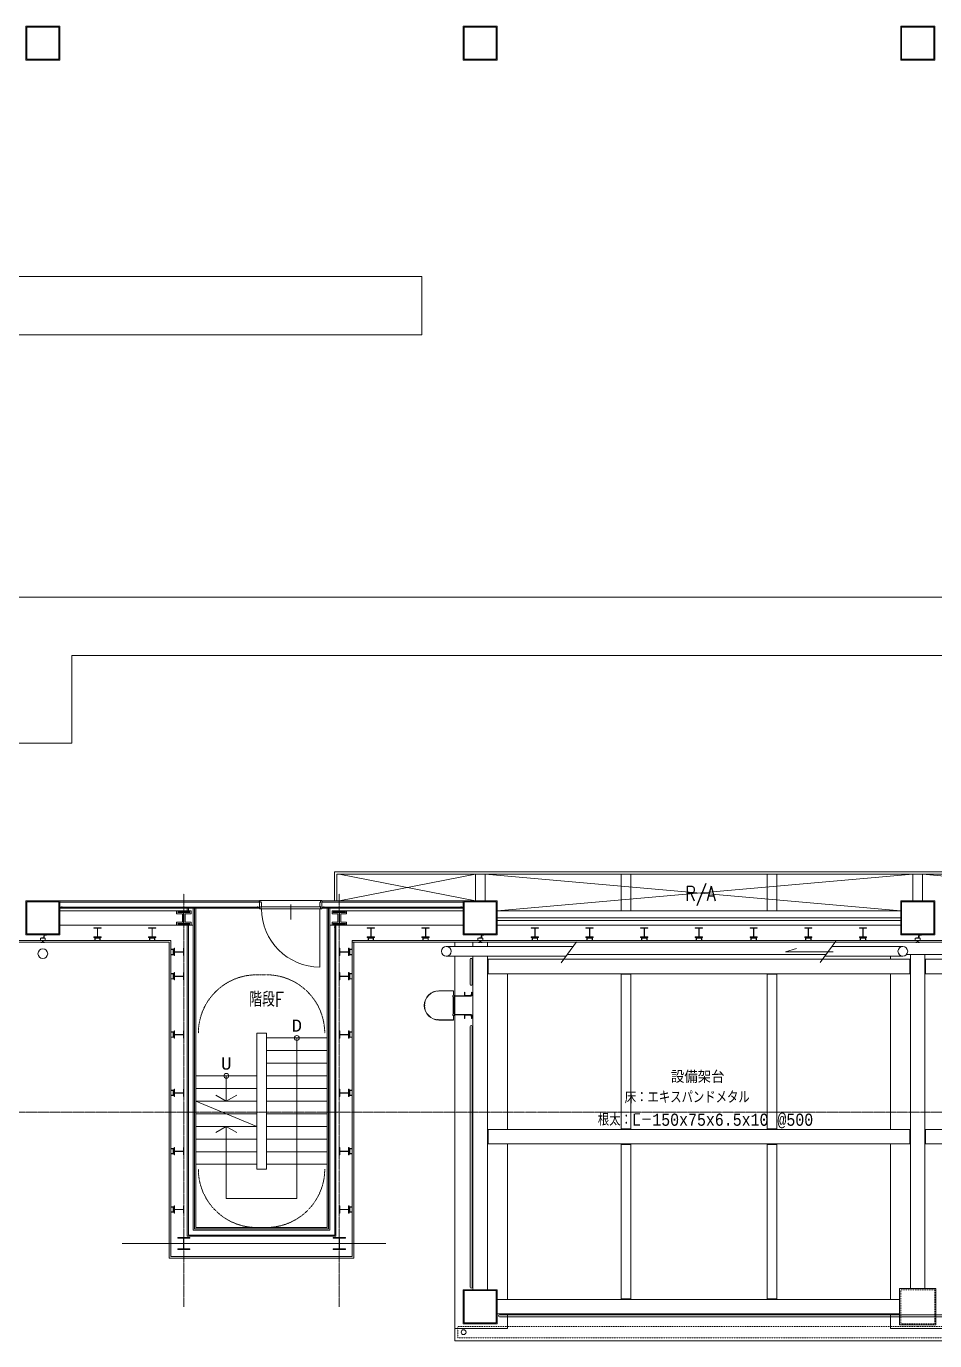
# Model space of a CAD drawing. Extents: x 225000 to 2157367, y 208400 to 840900.
# Drawn here: x 354586 to 373276, y 372502 to 399552 of the extents above; entities that cross this region are included whole.
import ezdxf
from ezdxf.enums import TextEntityAlignment as Align

# ---------------------------------------------------------------- set-up
doc = ezdxf.new("R2010")
doc.units = 0
doc.header["$LTSCALE"] = 10
for name, pattern in [('Data Center Layout_L20$0$CENTER', [2, 1.25, -0.25, 0.25, -0.25]), ('Data Center Layout_L20$0$DOTK1', [0.1, 0.05, -0.05]), ('Data Center Layout_L20$0$HIDDENK2', [0.5, 0.25, -0.25])]:
    doc.linetypes.add(name, pattern=pattern)
for name, color, linetype, lineweight in [('Data Center Layout_L20$0$ARC', 252, 'Continuous', 0), ('Data Center Layout_L20$0$K-SIN', 252, 'Data Center Layout_L20$0$CENTER', 9), ('Data Center Layout_L20$0$SUGATA3', 252, 'Continuous', 0)]:
    doc.layers.add(name, color=color, linetype=linetype, lineweight=lineweight)
doc.styles.add('Data Center Layout_L20$0$ATS', font='monotxt', dxfattribs={"bigfont": 'BIGFONT'})
doc.styles.add('Data Center Layout_L20$0$ROMS', font='ROMANS.shx', dxfattribs={"bigfont": 'bigfont.shx'})

# ---------------------------------------------------------------- blocks, each defined once
blk = doc.blocks.new('Data Center Layout_L20')
at = {"layer": 'Data Center Layout_L20$0$ARC'}
for p, q in [((360925.59, 182152.31), (360925.59, 181552.31)), ((402925.59, 182152.31), (360925.59, 182152.31)), ((360975.59, 182102.31), (360975.59, 181552.31)), ((360975.59, 182102.31), (402875.59, 182102.31)), ((363825.59, 181552.31), (361025.59, 182102.31)), ((363825.59, 182102.31), (361025.59, 181552.31)), ((364025.59, 182102.31), (372575.59, 181352.31)), ((364275.59, 181352.31), (372825.59, 182102.31)), ((373025.59, 182102.31), (381575.59, 181352.31)), ((359385.59, 181552.31), (355275.59, 181552.31)), ((359385.59, 181527.31), (355275.59, 181527.31)), ((359410.59, 181562.31), (360640.59, 181562.31)), ((360665.59, 181552.31), (363575.59, 181552.31)), ((360665.59, 181527.31), (363575.59, 181527.31)), ((360975.59, 181552.31), (361025.59, 181552.31)), ((359385.59, 181427.31), (355275.59, 181427.31)), ((359385.59, 181402.31), (355275.59, 181402.31)), ((355275.59, 181352.31), (357979.59, 181352.31)), ((357895.59, 181402.31), (357895.59, 181352.31)), ((357920.59, 181402.31), (357920.59, 181352.31)), ((358020.59, 181402.31), (358020.59, 174777.31)), ((358045.59, 181402.31), (358045.59, 174802.31)), ((360665.59, 181427.31), (363575.59, 181427.31)), ((360665.59, 181402.31), (363575.59, 181402.31)), ((360805.59, 174802.31), (360805.59, 181402.31)), ((360830.59, 181402.31), (360830.59, 174777.31)), ((360884.12, 181352.31), (363575.59, 181352.31)), ((372575.59, 181352.31), (364275.59, 181352.31)), ((355275.59, 181052.31), (357979.59, 181052.31)), ((357895.59, 181052.31), (357895.59, 174652.31)), ((357920.59, 181052.31), (357920.59, 174677.31)), ((360884.12, 181052.31), (363575.59, 181052.31)), ((360930.59, 181052.31), (360930.59, 174677.31)), ((360955.59, 181052.31), (360955.59, 174652.31)), ((364275.59, 181152.31), (372575.59, 181152.31)), ((372575.59, 181052.31), (364275.59, 181052.31)), ((307290.59, 180737.31), (357560.59, 180737.31)), ((357525.59, 180702.31), (307325.59, 180702.31)), ((357525.59, 174202.31), (357525.59, 180702.31)), ((357560.59, 174237.31), (357560.59, 180737.31)), ((361290.59, 174237.31), (361290.59, 180737.31)), ((384880.59, 180737.31), (361290.59, 180737.31)), ((384880.59, 180702.31), (361290.59, 180702.31)), ((361325.59, 174202.31), (361325.59, 180702.31)), ((363775.59, 180702.31), (363775.59, 180615.63)), ((364075.59, 180702.31), (364075.59, 180615.63)), ((365906.79, 180712.78), (365588.79, 180275.78)), ((371238.85, 180725.22), (370920.85, 180288.22)), ((365836.1, 180615.63), (363225.52, 180615.63)), ((370204.85, 180507.65), (370434.85, 180571.65)), ((371186.85, 180507.65), (370204.85, 180507.65)), ((372619.81, 180615.63), (371159.1, 180615.63)), ((372775.59, 180452.31), (372775.59, 173577.31)), ((373075.59, 180452.31), (373075.59, 173577.31)), ((365690.43, 180415.63), (363225.52, 180415.63)), ((363716.74, 180349.47), (363716.74, 179837.58)), ((363759.44, 180349.47), (363759.44, 179837.58)), ((363775.59, 180415.63), (363775.59, 173552.31)), ((364075.59, 180415.63), (364075.59, 173552.31)), ((372619.81, 180415.63), (371013.56, 180415.63)), ((363716.74, 178967.03), (363716.74, 173602.31)), ((363759.44, 178967.03), (363759.44, 173602.31)), ((367109.99, 177171.35), (367211.16, 177171.35)), ((358020.59, 174777.31), (360830.59, 174777.31)), ((358045.59, 174802.31), (360805.59, 174802.31)), ((357895.59, 174652.31), (360955.59, 174652.31)), ((357920.59, 174677.31), (360930.59, 174677.31)), ((361325.59, 174202.31), (357525.59, 174202.31)), ((361290.59, 174237.31), (357560.59, 174237.31)), ((364275.59, 173352.31), (372550.59, 173352.31)), ((364275.59, 173052.31), (372550.59, 173052.31)), ((364319.55, 173036.16), (407276.74, 173036.16)), ((364319.55, 172993.46), (407294.44, 172993.46))]:
    blk.add_line(p, q, dxfattribs=at)
at = {"layer": 'Data Center Layout_L20$0$ARC', "linetype": 'Continuous'}
for p, q in [((360025.59, 181173.31), (360025.59, 181477.31)), ((360625.59, 180192.31), (360625.59, 181392.31)), ((364275.59, 181202.31), (372575.59, 181202.31)), ((363043.59, 179695.31), (363043.59, 179699.81)), ((363043.59, 179695.31), (363057.59, 179695.31)), ((363057.59, 179695.31), (363057.59, 179699.81)), ((362778.17, 179409.31), (362782.59, 179409.31)), ((362778.17, 179395.31), (362782.59, 179395.31)), ((362782.59, 179395.31), (362782.59, 179409.31)), ((363043.59, 179104.81), (363043.59, 179109.31)), ((363043.59, 179109.31), (363057.59, 179109.31)), ((363057.59, 179104.81), (363057.59, 179109.31))]:
    blk.add_line(p, q, dxfattribs=at)
at = {"layer": 'Data Center Layout_L20$0$ARC', "linetype": 'Data Center Layout_L20$0$DOTK1'}
for p, q in [((363465.63, 172792.31), (363465.63, 172562.31)), ((372925.59, 172792.31), (363465.63, 172792.31)), ((372925.59, 172792.31), (382385.54, 172792.31)), ((363465.63, 172562.31), (372925.59, 172562.31)), ((382385.54, 172562.31), (372925.59, 172562.31))]:
    blk.add_line(p, q, dxfattribs=at)
at = {"layer": 'Data Center Layout_L20$0$ARC'}
for points in [[(354575.59, 198852.31), (354575.59, 199552.31), (355275.59, 199552.31), (355275.59, 198852.31)], [(354595.59, 198872.31), (354595.59, 199532.31), (355255.59, 199532.31), (355255.59, 198872.31)], [(363575.59, 198852.31), (363575.59, 199552.31), (364275.59, 199552.31), (364275.59, 198852.31)], [(363595.59, 198872.31), (363595.59, 199532.31), (364255.59, 199532.31), (364255.59, 198872.31)], [(372575.59, 198852.31), (372575.59, 199552.31), (373275.59, 199552.31), (373275.59, 198852.31)], [(372595.59, 198872.31), (372595.59, 199532.31), (373255.59, 199532.31), (373255.59, 198872.31)], [(344125.59, 193202.31), (362725.59, 193202.31), (362725.59, 194402.31), (344125.59, 194402.31)], [(336325.59, 186602.31), (336325.59, 187802.31), (374725.59, 187802.31), (374725.59, 186602.31), (355525.59, 186602.31), (355525.59, 184802.31), (350725.59, 184802.31), (350725.59, 186602.31)], [(363825.59, 182102.31), (364025.59, 182102.31), (364025.59, 181552.31), (363825.59, 181552.31)], [(366825.59, 182102.31), (367025.59, 182102.31), (367025.59, 181352.31), (366825.59, 181352.31)], [(369825.59, 182102.31), (370025.59, 182102.31), (370025.59, 181352.31), (369825.59, 181352.31)], [(372825.59, 182102.31), (373025.59, 182102.31), (373025.59, 181552.31), (372825.59, 181552.31)], [(354575.59, 180852.31), (354575.59, 181552.31), (355275.59, 181552.31), (355275.59, 180852.31)], [(354595.59, 180872.31), (354595.59, 181532.31), (355255.59, 181532.31), (355255.59, 180872.31)], [(363575.59, 180852.31), (363575.59, 181552.31), (364275.59, 181552.31), (364275.59, 180852.31)], [(363595.59, 180872.31), (363595.59, 181532.31), (364255.59, 181532.31), (364255.59, 180872.31)], [(372575.59, 180852.31), (372575.59, 181552.31), (373275.59, 181552.31), (373275.59, 180852.31)], [(372595.59, 180872.31), (372595.59, 181532.31), (373255.59, 181532.31), (373255.59, 180872.31)], [(357675.59, 181052.31), (357975.59, 181052.31), (357975.59, 181116.31), (357855.09, 181116.31), (357855.09, 181288.31), (357975.59, 181288.31), (357975.59, 181352.31), (357675.59, 181352.31), (357675.59, 181288.31), (357796.09, 181288.31), (357796.09, 181116.31), (357675.59, 181116.31)], [(357700.59, 181077.31), (357950.59, 181077.31), (357950.59, 181091.31), (357830.09, 181091.31), (357830.09, 181313.31), (357950.59, 181313.31), (357950.59, 181327.31), (357700.59, 181327.31), (357700.59, 181313.31), (357821.09, 181313.31), (357821.09, 181091.31), (357700.59, 181091.31)], [(360635.59, 181392.31), (359415.59, 181392.31), (359415.59, 181432.31), (360635.59, 181432.31)], [(360875.59, 181052.31), (361175.59, 181052.31), (361175.59, 181116.31), (361055.09, 181116.31), (361055.09, 181288.31), (361175.59, 181288.31), (361175.59, 181352.31), (360875.59, 181352.31), (360875.59, 181288.31), (360996.09, 181288.31), (360996.09, 181116.31), (360875.59, 181116.31)], [(360900.59, 181327.31), (361150.59, 181327.31), (361150.59, 181313.31), (361030.09, 181313.31), (361030.09, 181091.31), (361150.59, 181091.31), (361150.59, 181077.31), (360900.59, 181077.31), (360900.59, 181091.31), (361021.09, 181091.31), (361021.09, 181313.31), (360900.59, 181313.31)], [(356125.59, 180802.31), (355975.59, 180802.31), (355975.59, 180811.31), (356047.59, 180811.31), (356047.59, 180993.31), (355975.59, 180993.31), (355975.59, 181002.31), (356125.59, 181002.31), (356125.59, 180993.31), (356053.59, 180993.31), (356053.59, 180811.31), (356125.59, 180811.31)], [(357250.59, 180802.31), (357100.59, 180802.31), (357100.59, 180811.31), (357172.59, 180811.31), (357172.59, 180993.31), (357100.59, 180993.31), (357100.59, 181002.31), (357250.59, 181002.31), (357250.59, 180993.31), (357178.59, 180993.31), (357178.59, 180811.31), (357250.59, 180811.31)], [(361750.59, 180802.31), (361600.59, 180802.31), (361600.59, 180811.31), (361672.59, 180811.31), (361672.59, 180993.31), (361600.59, 180993.31), (361600.59, 181002.31), (361750.59, 181002.31), (361750.59, 180993.31), (361678.59, 180993.31), (361678.59, 180811.31), (361750.59, 180811.31)], [(362875.59, 180802.31), (362725.59, 180802.31), (362725.59, 180811.31), (362797.59, 180811.31), (362797.59, 180993.31), (362725.59, 180993.31), (362725.59, 181002.31), (362875.59, 181002.31), (362875.59, 180993.31), (362803.59, 180993.31), (362803.59, 180811.31), (362875.59, 180811.31)], [(364975.59, 180802.31), (365125.59, 180802.31), (365125.59, 180811.31), (365053.59, 180811.31), (365053.59, 180993.31), (365125.59, 180993.31), (365125.59, 181002.31), (364975.59, 181002.31), (364975.59, 180993.31), (365047.59, 180993.31), (365047.59, 180811.31), (364975.59, 180811.31)], [(366100.59, 180802.31), (366250.59, 180802.31), (366250.59, 180811.31), (366178.59, 180811.31), (366178.59, 180993.31), (366250.59, 180993.31), (366250.59, 181002.31), (366100.59, 181002.31), (366100.59, 180993.31), (366172.59, 180993.31), (366172.59, 180811.31), (366100.59, 180811.31)], [(367225.59, 180802.31), (367375.59, 180802.31), (367375.59, 180811.31), (367303.59, 180811.31), (367303.59, 180993.31), (367375.59, 180993.31), (367375.59, 181002.31), (367225.59, 181002.31), (367225.59, 180993.31), (367297.59, 180993.31), (367297.59, 180811.31), (367225.59, 180811.31)], [(368350.59, 180802.31), (368500.59, 180802.31), (368500.59, 180811.31), (368428.59, 180811.31), (368428.59, 180993.31), (368500.59, 180993.31), (368500.59, 181002.31), (368350.59, 181002.31), (368350.59, 180993.31), (368422.59, 180993.31), (368422.59, 180811.31), (368350.59, 180811.31)], [(369475.59, 180802.31), (369625.59, 180802.31), (369625.59, 180811.31), (369553.59, 180811.31), (369553.59, 180993.31), (369625.59, 180993.31), (369625.59, 181002.31), (369475.59, 181002.31), (369475.59, 180993.31), (369547.59, 180993.31), (369547.59, 180811.31), (369475.59, 180811.31)], [(370600.59, 180802.31), (370750.59, 180802.31), (370750.59, 180811.31), (370678.59, 180811.31), (370678.59, 180993.31), (370750.59, 180993.31), (370750.59, 181002.31), (370600.59, 181002.31), (370600.59, 180993.31), (370672.59, 180993.31), (370672.59, 180811.31), (370600.59, 180811.31)], [(371725.59, 180802.31), (371875.59, 180802.31), (371875.59, 180811.31), (371803.59, 180811.31), (371803.59, 180993.31), (371875.59, 180993.31), (371875.59, 181002.31), (371725.59, 181002.31), (371725.59, 180993.31), (371797.59, 180993.31), (371797.59, 180811.31), (371725.59, 180811.31)], [(354875.59, 180787.31), (354975.59, 180787.31), (354975.59, 180737.31), (354875.59, 180737.31)], [(354900.59, 180787.31), (354950.59, 180787.31), (354950.59, 180837.31), (354944.59, 180837.31), (354944.59, 180793.31), (354900.59, 180793.31)], [(354915.59, 180702.31), (354935.59, 180702.31), (354935.59, 180737.31), (354915.59, 180737.31)], [(354950.59, 180802.31), (354950.59, 180852.31), (355000.59, 180852.31), (355000.59, 180846.31), (354956.59, 180846.31), (354956.59, 180802.31)], [(355994.59, 180752.31), (355994.59, 180802.31), (356044.59, 180802.31), (356044.59, 180796.31), (356000.59, 180796.31), (356000.59, 180752.31)], [(356100.59, 180787.31), (356000.59, 180787.31), (356000.59, 180737.31), (356100.59, 180737.31)], [(356106.59, 180752.31), (356106.59, 180802.31), (356056.59, 180802.31), (356056.59, 180796.31), (356100.59, 180796.31), (356100.59, 180752.31)], [(357119.59, 180752.31), (357119.59, 180802.31), (357169.59, 180802.31), (357169.59, 180796.31), (357125.59, 180796.31), (357125.59, 180752.31)], [(357225.59, 180787.31), (357125.59, 180787.31), (357125.59, 180737.31), (357225.59, 180737.31)], [(357231.59, 180752.31), (357231.59, 180802.31), (357181.59, 180802.31), (357181.59, 180796.31), (357225.59, 180796.31), (357225.59, 180752.31)], [(361619.59, 180752.31), (361619.59, 180802.31), (361669.59, 180802.31), (361669.59, 180796.31), (361625.59, 180796.31), (361625.59, 180752.31)], [(361725.59, 180787.31), (361625.59, 180787.31), (361625.59, 180737.31), (361725.59, 180737.31)], [(361731.59, 180752.31), (361731.59, 180802.31), (361681.59, 180802.31), (361681.59, 180796.31), (361725.59, 180796.31), (361725.59, 180752.31)], [(362744.59, 180752.31), (362744.59, 180802.31), (362794.59, 180802.31), (362794.59, 180796.31), (362750.59, 180796.31), (362750.59, 180752.31)], [(362850.59, 180787.31), (362750.59, 180787.31), (362750.59, 180737.31), (362850.59, 180737.31)], [(362856.59, 180752.31), (362856.59, 180802.31), (362806.59, 180802.31), (362806.59, 180796.31), (362850.59, 180796.31), (362850.59, 180752.31)], [(363875.59, 180787.31), (363975.59, 180787.31), (363975.59, 180737.31), (363875.59, 180737.31)], [(363900.59, 180787.31), (363950.59, 180787.31), (363950.59, 180837.31), (363944.59, 180837.31), (363944.59, 180793.31), (363900.59, 180793.31)], [(363915.59, 180702.31), (363935.59, 180702.31), (363935.59, 180737.31), (363915.59, 180737.31)], [(363950.59, 180802.31), (363950.59, 180852.31), (364000.59, 180852.31), (364000.59, 180846.31), (363956.59, 180846.31), (363956.59, 180802.31)], [(364994.59, 180752.31), (364994.59, 180802.31), (365044.59, 180802.31), (365044.59, 180796.31), (365000.59, 180796.31), (365000.59, 180752.31)], [(365000.59, 180787.31), (365100.59, 180787.31), (365100.59, 180737.31), (365000.59, 180737.31)], [(365106.59, 180752.31), (365106.59, 180802.31), (365056.59, 180802.31), (365056.59, 180796.31), (365100.59, 180796.31), (365100.59, 180752.31)], [(366119.59, 180752.31), (366119.59, 180802.31), (366169.59, 180802.31), (366169.59, 180796.31), (366125.59, 180796.31), (366125.59, 180752.31)], [(366125.59, 180787.31), (366225.59, 180787.31), (366225.59, 180737.31), (366125.59, 180737.31)], [(366231.59, 180752.31), (366231.59, 180802.31), (366181.59, 180802.31), (366181.59, 180796.31), (366225.59, 180796.31), (366225.59, 180752.31)], [(367244.59, 180752.31), (367244.59, 180802.31), (367294.59, 180802.31), (367294.59, 180796.31), (367250.59, 180796.31), (367250.59, 180752.31)], [(367250.59, 180787.31), (367350.59, 180787.31), (367350.59, 180737.31), (367250.59, 180737.31)], [(367356.59, 180752.31), (367356.59, 180802.31), (367306.59, 180802.31), (367306.59, 180796.31), (367350.59, 180796.31), (367350.59, 180752.31)], [(368369.59, 180752.31), (368369.59, 180802.31), (368419.59, 180802.31), (368419.59, 180796.31), (368375.59, 180796.31), (368375.59, 180752.31)], [(368375.59, 180787.31), (368475.59, 180787.31), (368475.59, 180737.31), (368375.59, 180737.31)], [(368481.59, 180752.31), (368481.59, 180802.31), (368431.59, 180802.31), (368431.59, 180796.31), (368475.59, 180796.31), (368475.59, 180752.31)], [(369494.59, 180752.31), (369494.59, 180802.31), (369544.59, 180802.31), (369544.59, 180796.31), (369500.59, 180796.31), (369500.59, 180752.31)], [(369500.59, 180787.31), (369600.59, 180787.31), (369600.59, 180737.31), (369500.59, 180737.31)], [(369606.59, 180752.31), (369606.59, 180802.31), (369556.59, 180802.31), (369556.59, 180796.31), (369600.59, 180796.31), (369600.59, 180752.31)], [(370619.59, 180752.31), (370619.59, 180802.31), (370669.59, 180802.31), (370669.59, 180796.31), (370625.59, 180796.31), (370625.59, 180752.31)], [(370625.59, 180787.31), (370725.59, 180787.31), (370725.59, 180737.31), (370625.59, 180737.31)], [(370731.59, 180752.31), (370731.59, 180802.31), (370681.59, 180802.31), (370681.59, 180796.31), (370725.59, 180796.31), (370725.59, 180752.31)], [(371744.59, 180752.31), (371744.59, 180802.31), (371794.59, 180802.31), (371794.59, 180796.31), (371750.59, 180796.31), (371750.59, 180752.31)], [(371750.59, 180787.31), (371850.59, 180787.31), (371850.59, 180737.31), (371750.59, 180737.31)], [(371856.59, 180752.31), (371856.59, 180802.31), (371806.59, 180802.31), (371806.59, 180796.31), (371850.59, 180796.31), (371850.59, 180752.31)], [(372875.59, 180787.31), (372975.59, 180787.31), (372975.59, 180737.31), (372875.59, 180737.31)], [(372900.59, 180787.31), (372950.59, 180787.31), (372950.59, 180837.31), (372944.59, 180837.31), (372944.59, 180793.31), (372900.59, 180793.31)], [(372915.59, 180702.31), (372935.59, 180702.31), (372935.59, 180737.31), (372915.59, 180737.31)], [(372950.59, 180802.31), (372950.59, 180852.31), (373000.59, 180852.31), (373000.59, 180846.31), (372956.59, 180846.31), (372956.59, 180802.31)], [(357610.59, 180452.31), (357610.59, 180552.31), (357560.59, 180552.31), (357560.59, 180452.31)], [(357575.59, 180558.31), (357625.59, 180558.31), (357625.59, 180508.31), (357619.59, 180508.31), (357619.59, 180552.31), (357575.59, 180552.31)], [(357575.59, 180446.31), (357625.59, 180446.31), (357625.59, 180496.31), (357619.59, 180496.31), (357619.59, 180452.31), (357575.59, 180452.31)], [(357625.59, 180427.31), (357625.59, 180577.31), (357634.59, 180577.31), (357634.59, 180505.31), (357816.59, 180505.31), (357816.59, 180577.31), (357825.59, 180577.31), (357825.59, 180427.31), (357816.59, 180427.31), (357816.59, 180499.31), (357634.59, 180499.31), (357634.59, 180427.31)], [(361225.59, 180427.31), (361225.59, 180577.31), (361216.59, 180577.31), (361216.59, 180505.31), (361034.59, 180505.31), (361034.59, 180577.31), (361025.59, 180577.31), (361025.59, 180427.31), (361034.59, 180427.31), (361034.59, 180499.31), (361216.59, 180499.31), (361216.59, 180427.31)], [(361275.59, 180558.31), (361225.59, 180558.31), (361225.59, 180508.31), (361231.59, 180508.31), (361231.59, 180552.31), (361275.59, 180552.31)], [(361275.59, 180446.31), (361225.59, 180446.31), (361225.59, 180496.31), (361231.59, 180496.31), (361231.59, 180452.31), (361275.59, 180452.31)], [(361240.59, 180452.31), (361240.59, 180552.31), (361290.59, 180552.31), (361290.59, 180452.31)], [(364085.59, 180352.31), (372765.59, 180352.31), (372765.59, 180052.31), (364085.59, 180052.31)], [(373085.59, 180352.31), (381765.59, 180352.31), (381765.59, 180052.31), (373085.59, 180052.31)], [(357610.59, 179952.31), (357610.59, 180052.31), (357560.59, 180052.31), (357560.59, 179952.31)], [(357575.59, 180058.31), (357625.59, 180058.31), (357625.59, 180008.31), (357619.59, 180008.31), (357619.59, 180052.31), (357575.59, 180052.31)], [(357575.59, 179946.31), (357625.59, 179946.31), (357625.59, 179996.31), (357619.59, 179996.31), (357619.59, 179952.31), (357575.59, 179952.31)], [(357625.59, 179927.31), (357625.59, 180077.31), (357634.59, 180077.31), (357634.59, 180005.31), (357816.59, 180005.31), (357816.59, 180077.31), (357825.59, 180077.31), (357825.59, 179927.31), (357816.59, 179927.31), (357816.59, 179999.31), (357634.59, 179999.31), (357634.59, 179927.31)], [(361225.59, 179927.31), (361225.59, 180077.31), (361216.59, 180077.31), (361216.59, 180005.31), (361034.59, 180005.31), (361034.59, 180077.31), (361025.59, 180077.31), (361025.59, 179927.31), (361034.59, 179927.31), (361034.59, 179999.31), (361216.59, 179999.31), (361216.59, 179927.31)], [(361275.59, 180058.31), (361225.59, 180058.31), (361225.59, 180008.31), (361231.59, 180008.31), (361231.59, 180052.31), (361275.59, 180052.31)], [(361275.59, 179946.31), (361225.59, 179946.31), (361225.59, 179996.31), (361231.59, 179996.31), (361231.59, 179952.31), (361275.59, 179952.31)], [(361240.59, 179952.31), (361240.59, 180052.31), (361290.59, 180052.31), (361290.59, 179952.31)], [(366825.59, 180042.31), (367025.59, 180042.31), (367025.59, 176862.31), (366825.59, 176862.31)], [(369825.59, 180042.31), (370025.59, 180042.31), (370025.59, 176862.31), (369825.59, 176862.31)], [(357610.59, 178752.31), (357610.59, 178852.31), (357560.59, 178852.31), (357560.59, 178752.31)], [(357575.59, 178858.31), (357625.59, 178858.31), (357625.59, 178808.31), (357619.59, 178808.31), (357619.59, 178852.31), (357575.59, 178852.31)], [(357625.59, 178727.31), (357625.59, 178877.31), (357634.59, 178877.31), (357634.59, 178805.31), (357816.59, 178805.31), (357816.59, 178877.31), (357825.59, 178877.31), (357825.59, 178727.31), (357816.59, 178727.31), (357816.59, 178799.31), (357634.59, 178799.31), (357634.59, 178727.31)], [(361225.59, 178727.31), (361225.59, 178877.31), (361216.59, 178877.31), (361216.59, 178805.31), (361034.59, 178805.31), (361034.59, 178877.31), (361025.59, 178877.31), (361025.59, 178727.31), (361034.59, 178727.31), (361034.59, 178799.31), (361216.59, 178799.31), (361216.59, 178727.31)], [(361275.59, 178858.31), (361225.59, 178858.31), (361225.59, 178808.31), (361231.59, 178808.31), (361231.59, 178852.31), (361275.59, 178852.31)], [(361240.59, 178752.31), (361240.59, 178852.31), (361290.59, 178852.31), (361290.59, 178752.31)], [(357575.59, 178746.31), (357625.59, 178746.31), (357625.59, 178796.31), (357619.59, 178796.31), (357619.59, 178752.31), (357575.59, 178752.31)], [(361275.59, 178746.31), (361225.59, 178746.31), (361225.59, 178796.31), (361231.59, 178796.31), (361231.59, 178752.31), (361275.59, 178752.31)], [(357610.59, 177552.31), (357610.59, 177652.31), (357560.59, 177652.31), (357560.59, 177552.31)], [(357575.59, 177658.31), (357625.59, 177658.31), (357625.59, 177608.31), (357619.59, 177608.31), (357619.59, 177652.31), (357575.59, 177652.31)], [(357575.59, 177546.31), (357625.59, 177546.31), (357625.59, 177596.31), (357619.59, 177596.31), (357619.59, 177552.31), (357575.59, 177552.31)], [(357625.59, 177527.31), (357625.59, 177677.31), (357634.59, 177677.31), (357634.59, 177605.31), (357816.59, 177605.31), (357816.59, 177677.31), (357825.59, 177677.31), (357825.59, 177527.31), (357816.59, 177527.31), (357816.59, 177599.31), (357634.59, 177599.31), (357634.59, 177527.31)], [(361225.59, 177527.31), (361225.59, 177677.31), (361216.59, 177677.31), (361216.59, 177605.31), (361034.59, 177605.31), (361034.59, 177677.31), (361025.59, 177677.31), (361025.59, 177527.31), (361034.59, 177527.31), (361034.59, 177599.31), (361216.59, 177599.31), (361216.59, 177527.31)], [(361275.59, 177658.31), (361225.59, 177658.31), (361225.59, 177608.31), (361231.59, 177608.31), (361231.59, 177652.31), (361275.59, 177652.31)], [(361275.59, 177546.31), (361225.59, 177546.31), (361225.59, 177596.31), (361231.59, 177596.31), (361231.59, 177552.31), (361275.59, 177552.31)], [(361240.59, 177552.31), (361240.59, 177652.31), (361290.59, 177652.31), (361290.59, 177552.31)], [(364085.59, 176852.31), (372765.59, 176852.31), (372765.59, 176552.31), (364085.59, 176552.31)], [(373085.59, 176852.31), (381765.59, 176852.31), (381765.59, 176552.31), (373085.59, 176552.31)], [(357610.59, 176352.31), (357610.59, 176452.31), (357560.59, 176452.31), (357560.59, 176352.31)], [(357575.59, 176458.31), (357625.59, 176458.31), (357625.59, 176408.31), (357619.59, 176408.31), (357619.59, 176452.31), (357575.59, 176452.31)], [(357575.59, 176346.31), (357625.59, 176346.31), (357625.59, 176396.31), (357619.59, 176396.31), (357619.59, 176352.31), (357575.59, 176352.31)], [(357625.59, 176327.31), (357625.59, 176477.31), (357634.59, 176477.31), (357634.59, 176405.31), (357816.59, 176405.31), (357816.59, 176477.31), (357825.59, 176477.31), (357825.59, 176327.31), (357816.59, 176327.31), (357816.59, 176399.31), (357634.59, 176399.31), (357634.59, 176327.31)], [(361225.59, 176327.31), (361225.59, 176477.31), (361216.59, 176477.31), (361216.59, 176405.31), (361034.59, 176405.31), (361034.59, 176477.31), (361025.59, 176477.31), (361025.59, 176327.31), (361034.59, 176327.31), (361034.59, 176399.31), (361216.59, 176399.31), (361216.59, 176327.31)], [(361275.59, 176458.31), (361225.59, 176458.31), (361225.59, 176408.31), (361231.59, 176408.31), (361231.59, 176452.31), (361275.59, 176452.31)], [(361275.59, 176346.31), (361225.59, 176346.31), (361225.59, 176396.31), (361231.59, 176396.31), (361231.59, 176352.31), (361275.59, 176352.31)], [(361240.59, 176352.31), (361240.59, 176452.31), (361290.59, 176452.31), (361290.59, 176352.31)], [(366825.59, 173362.31), (367025.59, 173362.31), (367025.59, 176542.31), (366825.59, 176542.31)], [(369825.59, 173362.31), (370025.59, 173362.31), (370025.59, 176542.31), (369825.59, 176542.31)], [(357610.59, 175152.31), (357610.59, 175252.31), (357560.59, 175252.31), (357560.59, 175152.31)], [(357575.59, 175258.31), (357625.59, 175258.31), (357625.59, 175208.31), (357619.59, 175208.31), (357619.59, 175252.31), (357575.59, 175252.31)], [(357575.59, 175146.31), (357625.59, 175146.31), (357625.59, 175196.31), (357619.59, 175196.31), (357619.59, 175152.31), (357575.59, 175152.31)], [(357625.59, 175127.31), (357625.59, 175277.31), (357634.59, 175277.31), (357634.59, 175205.31), (357816.59, 175205.31), (357816.59, 175277.31), (357825.59, 175277.31), (357825.59, 175127.31), (357816.59, 175127.31), (357816.59, 175199.31), (357634.59, 175199.31), (357634.59, 175127.31)], [(361225.59, 175127.31), (361225.59, 175277.31), (361216.59, 175277.31), (361216.59, 175205.31), (361034.59, 175205.31), (361034.59, 175277.31), (361025.59, 175277.31), (361025.59, 175127.31), (361034.59, 175127.31), (361034.59, 175199.31), (361216.59, 175199.31), (361216.59, 175127.31)], [(361275.59, 175258.31), (361225.59, 175258.31), (361225.59, 175208.31), (361231.59, 175208.31), (361231.59, 175252.31), (361275.59, 175252.31)], [(361275.59, 175146.31), (361225.59, 175146.31), (361225.59, 175196.31), (361231.59, 175196.31), (361231.59, 175152.31), (361275.59, 175152.31)], [(361240.59, 175152.31), (361240.59, 175252.31), (361290.59, 175252.31), (361290.59, 175152.31)], [(357700.59, 174377.31), (357950.59, 174377.31), (357950.59, 174391.31), (357830.09, 174391.31), (357830.09, 174613.31), (357950.59, 174613.31), (357950.59, 174627.31), (357700.59, 174627.31), (357700.59, 174613.31), (357821.09, 174613.31), (357821.09, 174391.31), (357700.59, 174391.31)], [(360900.59, 174627.31), (361150.59, 174627.31), (361150.59, 174613.31), (361030.09, 174613.31), (361030.09, 174391.31), (361150.59, 174391.31), (361150.59, 174377.31), (360900.59, 174377.31), (360900.59, 174391.31), (361021.09, 174391.31), (361021.09, 174613.31), (360900.59, 174613.31)], [(363575.59, 172852.31), (363575.59, 173552.31), (364275.59, 173552.31), (364275.59, 172852.31)], [(363595.59, 172872.31), (363595.59, 173532.31), (364255.59, 173532.31), (364255.59, 172872.31)], [(372550.59, 172827.31), (372550.59, 173577.31), (373300.59, 173577.31), (373300.59, 172827.31)]]:
    blk.add_lwpolyline(points, close=True, dxfattribs=at)
for points in [[(355315.59, 181437.31), (355315.59, 181427.31), (355275.59, 181427.31), (355275.59, 181527.31), (355315.59, 181527.31), (355315.59, 181517.31)], [(359345.59, 181437.31), (359345.59, 181427.31), (359385.59, 181427.31), (359385.59, 181527.31), (359345.59, 181527.31), (359345.59, 181517.31)], [(359385.59, 181417.31), (359385.59, 181392.31), (359410.59, 181392.31), (359410.59, 181437.31), (359425.59, 181437.31), (359425.59, 181517.31), (359410.59, 181517.31), (359410.59, 181562.31), (359385.59, 181562.31), (359385.59, 181537.31)], [(360665.59, 181417.31), (360665.59, 181392.31), (360640.59, 181392.31), (360640.59, 181437.31), (360625.59, 181437.31), (360625.59, 181517.31), (360640.59, 181517.31), (360640.59, 181562.31), (360665.59, 181562.31), (360665.59, 181537.31)], [(360705.59, 181437.31), (360705.59, 181427.31), (360665.59, 181427.31), (360665.59, 181527.31), (360705.59, 181527.31), (360705.59, 181517.31)], [(363535.59, 181437.31), (363535.59, 181427.31), (363575.59, 181427.31), (363575.59, 181527.31), (363535.59, 181527.31), (363535.59, 181517.31)], [(358010.59, 181012.31), (358020.59, 181012.31), (358020.59, 181052.31), (357920.59, 181052.31), (357920.59, 181012.31), (357930.59, 181012.31)], [(360840.59, 181012.31), (360830.59, 181012.31), (360830.59, 181052.31), (360930.59, 181052.31), (360930.59, 181012.31), (360920.59, 181012.31)], [(354888.09, 180700.31), (354918.09, 180700.31), (354918.09, 180716.31), (354933.09, 180716.31), (354933.09, 180700.31), (354963.09, 180700.31)], [(363888.09, 180700.31), (363918.09, 180700.31), (363918.09, 180716.31), (363933.09, 180716.31), (363933.09, 180700.31), (363963.09, 180700.31)], [(372888.09, 180700.31), (372918.09, 180700.31), (372918.09, 180716.31), (372933.09, 180716.31), (372933.09, 180700.31), (372963.09, 180700.31)]]:
    blk.add_lwpolyline(points, dxfattribs=at)
for points in [[(359385.59, 181552.31), (359385.59, 181539.81), (359375.59, 181539.81), (359375.59, 181552.31, 0.78004585)], [(360665.59, 181552.31), (360665.59, 181539.81), (360675.59, 181539.81), (360675.59, 181552.31, -0.78004585)], [(363744.09, 179665.81), (363741.59, 179609.81, -0.41421356), (363735.59, 179603.81), (363615.59, 179603.81, -0.41421356), (363609.59, 179609.81), (363607.09, 179665.81, 0.41421356), (363600.59, 179672.31), (363600.59, 179597.31), (363750.59, 179597.31), (363750.59, 179672.31, 0.41421356)], [(363744.09, 179138.81), (363741.59, 179194.81, 0.41421356), (363735.59, 179200.81), (363615.59, 179200.81, 0.41421356), (363609.59, 179194.81), (363607.09, 179138.81, -0.41421356), (363600.59, 179132.31), (363600.59, 179207.31), (363750.59, 179207.31), (363750.59, 179132.31, -0.41421356)]]:
    blk.add_lwpolyline(points, format="xyb", close=True, dxfattribs=at)
at = {"layer": 'Data Center Layout_L20$0$ARC', "linetype": 'Data Center Layout_L20$0$DOTK1'}
blk.add_lwpolyline([(372575.59, 172852.31), (372575.59, 173552.31), (373275.59, 173552.31), (373275.59, 172852.31)], close=True, dxfattribs=at)
at = {"layer": 'Data Center Layout_L20$0$ARC'}
for centre, radius in [((354925.59, 180466.06), 100), ((363225.52, 180515.63), 100), ((372619.81, 180515.63), 100), ((363582.82, 172677.31), 50)]:
    blk.add_circle(centre, radius, dxfattribs=at)
at = {"layer": 'Data Center Layout_L20$0$ARC', "linetype": 'Continuous'}
for centre in [(363375.59, 179594.31), (363375.59, 179210.31)]:
    blk.add_circle(centre, 17, dxfattribs=at)
blk.add_arc((360625.59, 181392.31), 1200, 180, 270, dxfattribs=at)
at = {"layer": 'Data Center Layout_L20$0$ARC'}
for centre, start, end in [((363738.09, 180349.47), 0, 180), ((363738.09, 179837.58), 180, 0), ((363738.09, 178967.03), 0, 180), ((363738.09, 178967.03), 0, 180), ((363738.09, 173602.31), 180, 0), ((364319.55, 173014.81), 90, 270)]:
    blk.add_arc(centre, 21.35, start, end, dxfattribs=at)
at = {"layer": 'Data Center Layout_L20$0$K-SIN'}
for p, q in [((357825.59, 173202.31), (357825.59, 181702.31)), ((357825.59, 173202.31), (357825.59, 181702.31)), ((361025.59, 173202.31), (361025.59, 181702.31)), ((361025.59, 173202.31), (361025.59, 181702.31)), ((267679.92, 177202.31), (546925.59, 177202.31)), ((356560.59, 174502.31), (361825.59, 174502.31)), ((356668.88, 174502.31), (361983.08, 174502.31))]:
    blk.add_line(p, q, dxfattribs=at)
at = {"layer": 'Data Center Layout_L20$0$SUGATA3'}
for p, q in [((358075.59, 174832.31), (358075.59, 181402.31)), ((360775.59, 174832.31), (360775.59, 181402.31)), ((363405.59, 180615.63), (363405.59, 180702.31)), ((375775.59, 180452.31), (372697.2, 180452.31)), ((363405.59, 172502.31), (363405.59, 180415.63)), ((372365.59, 180415.63), (372365.59, 180352.31)), ((364485.59, 180052.31), (364485.59, 176852.31)), ((372365.59, 180052.31), (372365.59, 176852.31)), ((359325.59, 176032.31), (359325.59, 178832.31)), ((359325.59, 178832.31), (359525.59, 178832.31)), ((359525.59, 176032.31), (359525.59, 178832.31)), ((359525.59, 178732.31), (360775.59, 178732.31)), ((360150.59, 178732.31), (360150.59, 175432.31)), ((359525.59, 178472.31), (360775.59, 178472.31)), ((359525.59, 178212.31), (360775.59, 178212.31)), ((359325.59, 177952.31), (358075.59, 177952.31)), ((358700.59, 177432.31), (358700.59, 177952.31)), ((359525.59, 177952.31), (360775.59, 177952.31)), ((359325.59, 177692.31), (358075.59, 177692.31)), ((359525.59, 177692.31), (360775.59, 177692.31)), ((358075.59, 177432.31), (359325.59, 176912.31)), ((359325.59, 177432.31), (358075.59, 177432.31)), ((359525.59, 177432.31), (360775.59, 177432.31)), ((359325.59, 177172.31), (358075.59, 177172.31)), ((359325.59, 176912.31), (358075.59, 176912.31)), ((358700.59, 176912.31), (358700.59, 175432.31)), ((359525.59, 177172.31), (360775.59, 177172.31)), ((359525.59, 176912.31), (360775.59, 176912.31)), ((359325.59, 176652.31), (358075.59, 176652.31)), ((359525.59, 176652.31), (360775.59, 176652.31)), ((359325.59, 176392.31), (358075.59, 176392.31)), ((359525.59, 176392.31), (360775.59, 176392.31)), ((364485.59, 173352.31), (364485.59, 176552.31)), ((372365.59, 173352.31), (372365.59, 176552.31)), ((359325.59, 176132.31), (358075.59, 176132.31)), ((359525.59, 176132.31), (360775.59, 176132.31)), ((359325.59, 176032.31), (359525.59, 176032.31)), ((360150.59, 175432.31), (358700.59, 175432.31)), ((358075.59, 174832.31), (360775.59, 174832.31)), ((364485.59, 172752.31), (364485.59, 173052.31)), ((372365.59, 172752.31), (372365.59, 173052.31)), ((363405.59, 172752.31), (364485.59, 172752.31)), ((372365.59, 172752.31), (373485.59, 172752.31)), ((363405.59, 172502.31), (372925.59, 172502.31)), ((382445.59, 172502.31), (372925.59, 172502.31))]:
    blk.add_line(p, q, dxfattribs=at)
at = {"layer": 'Data Center Layout_L20$0$SUGATA3', "linetype": 'Continuous'}
for p, q in [((365717.25, 180452.31), (371040.25, 180452.31)), ((363075.59, 179704.31), (363377.59, 179704.31)), ((363075.59, 179699.81), (363373.09, 179699.81)), ((363373.09, 179611.31), (363373.09, 179699.81)), ((363377.59, 179611.31), (363377.59, 179704.31)), ((363367.59, 179225.31), (363367.59, 179579.31)), ((363383.59, 179225.31), (363383.59, 179579.31)), ((363392.59, 179597.31), (363625.59, 179597.31)), ((363392.59, 179591.31), (363738.93, 179591.31)), ((363738.93, 179591.31), (363738.93, 179597.31)), ((363075.59, 179104.81), (363373.09, 179104.81)), ((363075.59, 179100.31), (363377.59, 179100.31)), ((363373.09, 179104.81), (363373.09, 179193.31)), ((363377.59, 179100.31), (363377.59, 179193.31)), ((363392.59, 179213.31), (363738.93, 179213.31)), ((363392.59, 179207.31), (363625.59, 179207.31)), ((363738.93, 179213.31), (363738.93, 179207.31))]:
    blk.add_line(p, q, dxfattribs=at)
at = {"layer": 'Data Center Layout_L20$0$SUGATA3', "linetype": 'Data Center Layout_L20$0$HIDDENK2'}
for points in [[(358125.59, 178832.31, -0.41421356), (359325.59, 180032.31), (359525.59, 180032.31, -0.41421356), (360725.59, 178832.31)], [(358125.59, 176032.31, 0.41421356), (359325.59, 174832.31), (359525.59, 174832.31, 0.41421356), (360725.59, 176032.31)]]:
    blk.add_lwpolyline(points, format="xyb", dxfattribs=at)
at = {"layer": 'Data Center Layout_L20$0$SUGATA3'}
for points in [[(358484.08, 177557.31), (358700.59, 177432.31), (358917.09, 177557.31)], [(358484.08, 176787.31), (358700.59, 176912.31), (358917.09, 176787.31)]]:
    blk.add_lwpolyline(points, dxfattribs=at)
for centre in [(360150.59, 178732.31), (358700.59, 177952.31)]:
    blk.add_circle(centre, 50, dxfattribs=at)
at = {"layer": 'Data Center Layout_L20$0$SUGATA3', "linetype": 'Continuous'}
for radius in [302, 297.5]:
    blk.add_arc((363075.59, 179402.31), radius, 90, 270, dxfattribs=at)
at = {"layer": 'Data Center Layout_L20$0$ARC', "style": 'Data Center Layout_L20$0$ROMS', "width": 0.8}
for s, p in [('R/A', (368458.44, 181704.96)), ('階段F', (359528.44, 179526.46))]:
    blk.add_text(s, height=300, dxfattribs=at).set_placement(p, align=Align.MIDDLE_CENTER)
at = {"layer": 'Data Center Layout_L20$0$ARC', "style": 'Data Center Layout_L20$0$ATS'}
for s, p in [('D', (360150.59, 178987.21)), ('U', (358700.59, 178207.21))]:
    blk.add_text(s, height=250, dxfattribs=at).set_placement(p, align=Align.MIDDLE_CENTER)
blk.add_text('設備架台', height=250, dxfattribs=at).set_placement((367849.8, 177932.15), align=Align.MIDDLE_LEFT)
at = {"layer": 'Data Center Layout_L20$0$ARC', "style": 'Data Center Layout_L20$0$ATS', "width": 0.85}
for s, p in [('床：エキスパンドメタル', (366898.8, 177514.15)), ('根太：L－150x75x6.5x10 @500', (366345.99, 177050.52))]:
    blk.add_text(s, height=250, dxfattribs=at).set_placement(p, align=Align.MIDDLE_LEFT)

msp = doc.modelspace()

# ---------------------------------------------------------------- block references
msp.add_blockref('Data Center Layout_L20', (0, 200000))

doc.saveas('drawing.dxf')
